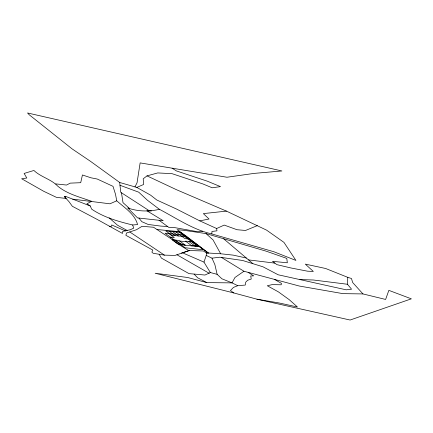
<?xml version="1.0" encoding="UTF-8"?>
<svg xmlns="http://www.w3.org/2000/svg" width="433" height="433" viewBox="0 0 433 433"><rect width="100%" height="100%" fill="white"/><g stroke="black" fill="none" stroke-linecap="round" stroke-linejoin="round"><path stroke-width="0.65" d="M136.812 187.419L143.556 184.512L143.215 178.786L147.014 175.879L176.253 189.605L226.454 211.12L266.549 230.118L283.956 242.377L295.912 260.428L273.818 251.725L211.845 233.955L211.943 231.455L216.949 230.827L216.652 228.527L199.775 220.868L176.599 209.079L156.784 200.003L150.652 195.191L136.812 187.419L119.719 182.488L90.481 161.309L72.1 148.882L29.379 114.902L27.528 112.97L281.91 170.975L254.176 173.389L226.952 177.243L140.14 162.9L137.044 182.78L134.977 186.888M246.345 258.03L233.263 255.134L220.662 253.765L206.427 252.91L206.238 255.438L211.975 258.155L219.877 257.213L242.583 260.471L262.999 266.815L278.159 274.782L346.167 289.812L351.564 289.201L347.445 284.259L347.791 277.353L325.648 268.492L305.325 264.114L313.33 271.453L307.5 271.182L290.944 267.967L276.893 264.644L272.509 261.343L287.339 262.777L286.776 258.398L266.1 251.156L206.032 233.598L184.306 230.345L177.065 229.674L186.569 236.364L208.343 253.024L206.427 252.91L203.348 250.983L188.566 250.496M248.158 272.373L253.7 275.853L250.723 275.967L251.248 279.047L247.595 280.281L245.722 282.192L245.305 285.055L237.771 285.693L232.039 282.884L221.918 278.798L217.144 274.338L210.33 272.541L203.975 262.111L206.238 255.438M243.963 271.242L234.967 277.488L232.039 282.884L206.822 282.603L187.624 277.499L155.144 273.234L233.82 292.957L256.953 299.192L350.102 320.03L411.35 298.84L388.85 290.364L385.614 299.447L362.951 293.926L342.925 293.639L299.273 286.029L243.963 271.242L221.387 257.408M159.165 254.263L164.443 255.134L175.035 255.421L188.869 250.685L176.816 243.243L170.537 238.48L153.542 227.244L142.051 226.313L136.417 229.75L126.496 233.003L125.873 235.308L152.817 250.063L151.864 252.087L153.206 253.305L159.165 254.263L161.412 258.111L188.999 273.618L204.998 275.036L210.33 272.541M216.652 228.527L224.202 225.079L237.013 229.723L245.527 230.464L257.354 225.615M132.606 224.981L137.575 224.581C134.869 214.119 124.439 207.672 116.737 200.809L109.955 203.802L72.733 199.158L65.6 196.376L64.512 196.706L69.047 201.729L72.354 206.297L97.463 219.574L122.501 233.441L122.631 231.401L130.409 229.712L133.77 228.077L132.606 224.981C118.431 221.528 103.796 217.409 91.634 209.128L90.281 205.994L86.919 203.759L91.661 201.313C80.116 197.156 67.57 194.201 57.876 186.282C51.321 179.219 40.929 177.162 33.909 170.472L24.124 173.438L26.797 178.012L21.65 178.748L43.728 191.294L56.404 197.34L66.135 198.438L64.512 196.706L65.6 196.376M237.771 285.693L233.441 287.42L230.448 290.538L233.82 292.957M181.449 253.126L189.335 250.523M147.014 175.879L157.726 172.929L171.998 173.66L202.904 183.944L212.186 187.781L220.478 186.623L207.228 181.146L176.431 170.927L172.112 168.183M151.447 210.968L146.868 210.757L163.241 220.743L137.559 217.913L127.703 207.916C137.683 211.585 149.109 211.797 159.414 209.307C176.512 218.264 192.761 229.56 211.845 233.955M199.775 220.868L209.036 219.028L203.369 213.61L226.454 211.12M202.606 231.238L196.972 231.59L175.105 227.693L168.984 227.498L159.079 220.283M299.858 279.545L313.384 279.999L347.445 284.259M167.631 226.513L160.843 226.102L148.167 224.462L141.845 221.685L138.896 218.059M157 229.528L179.749 231.677L208.343 253.024M170.488 237.165L174.31 237.549L168.881 233.587M187.911 238.929L184.972 238.632L175.895 231.92M55.7 183.895L66.536 185.043L70.238 183.132L80.711 182.699L82.432 174.975L90.973 177.801L97.23 179.029L113.008 186.336L115.497 194.244L116.737 200.809M179.63 241.013L186.271 241.706M179.765 243.914L183.587 244.326L184.707 245.148M194.238 245.473L197.107 245.776M184.62 244.661L178.071 243.952L172.302 239.763L178.851 240.445L185.389 245.219M191.262 245.376L197.995 246.101L192.236 241.831L185.497 241.132L192.025 245.939M180.886 244.732L198.217 246.61L182.531 234.919M256.953 299.192L279.155 302.981L297.455 307.008L289.255 299.69L278.414 291.885L267.318 285.753L272.211 284.611L281.185 284.79L281.45 283.404L274.636 279.485M223.726 238.848L248.542 259.897L274.885 263.118M109.495 226.243L111.308 226.486L111.714 224.965L125.527 230.968M347.791 277.353L351.482 278.5L352.646 282.489L362.951 293.926M119.719 182.488L119.979 185.264L138.744 192.192L147.431 200.241L159.414 209.307M72.733 199.158L90.281 205.994M182.472 252.791L203.975 262.111M206.822 282.603L197.654 277.802L194.125 274.159M127.215 230.524L117.587 225.252L109.138 217.869M176.918 254.745L209.204 273.293M149.466 210.871L120.753 192.312L119.979 185.264M129.748 231.936L164.443 255.134M175.565 240.104L181.335 244.304M169.2 231.282L175.138 235.639M172.534 231.601L178.472 235.969M188.853 241.484L195.359 246.301M248.542 259.897L252.856 263.665M206.032 233.598L213.031 239.909L220.662 253.765M129.635 208.587L123.01 202.66L121.478 192.777M211.975 258.155L214.876 264.623L217.144 274.338M179.284 232.24L165.888 230.968L171.831 235.308L185.216 236.635L179.284 232.24M183.495 235.011L165.06 233.214L185.015 247.736L203.418 249.776L183.495 235.011"/></g></svg>
